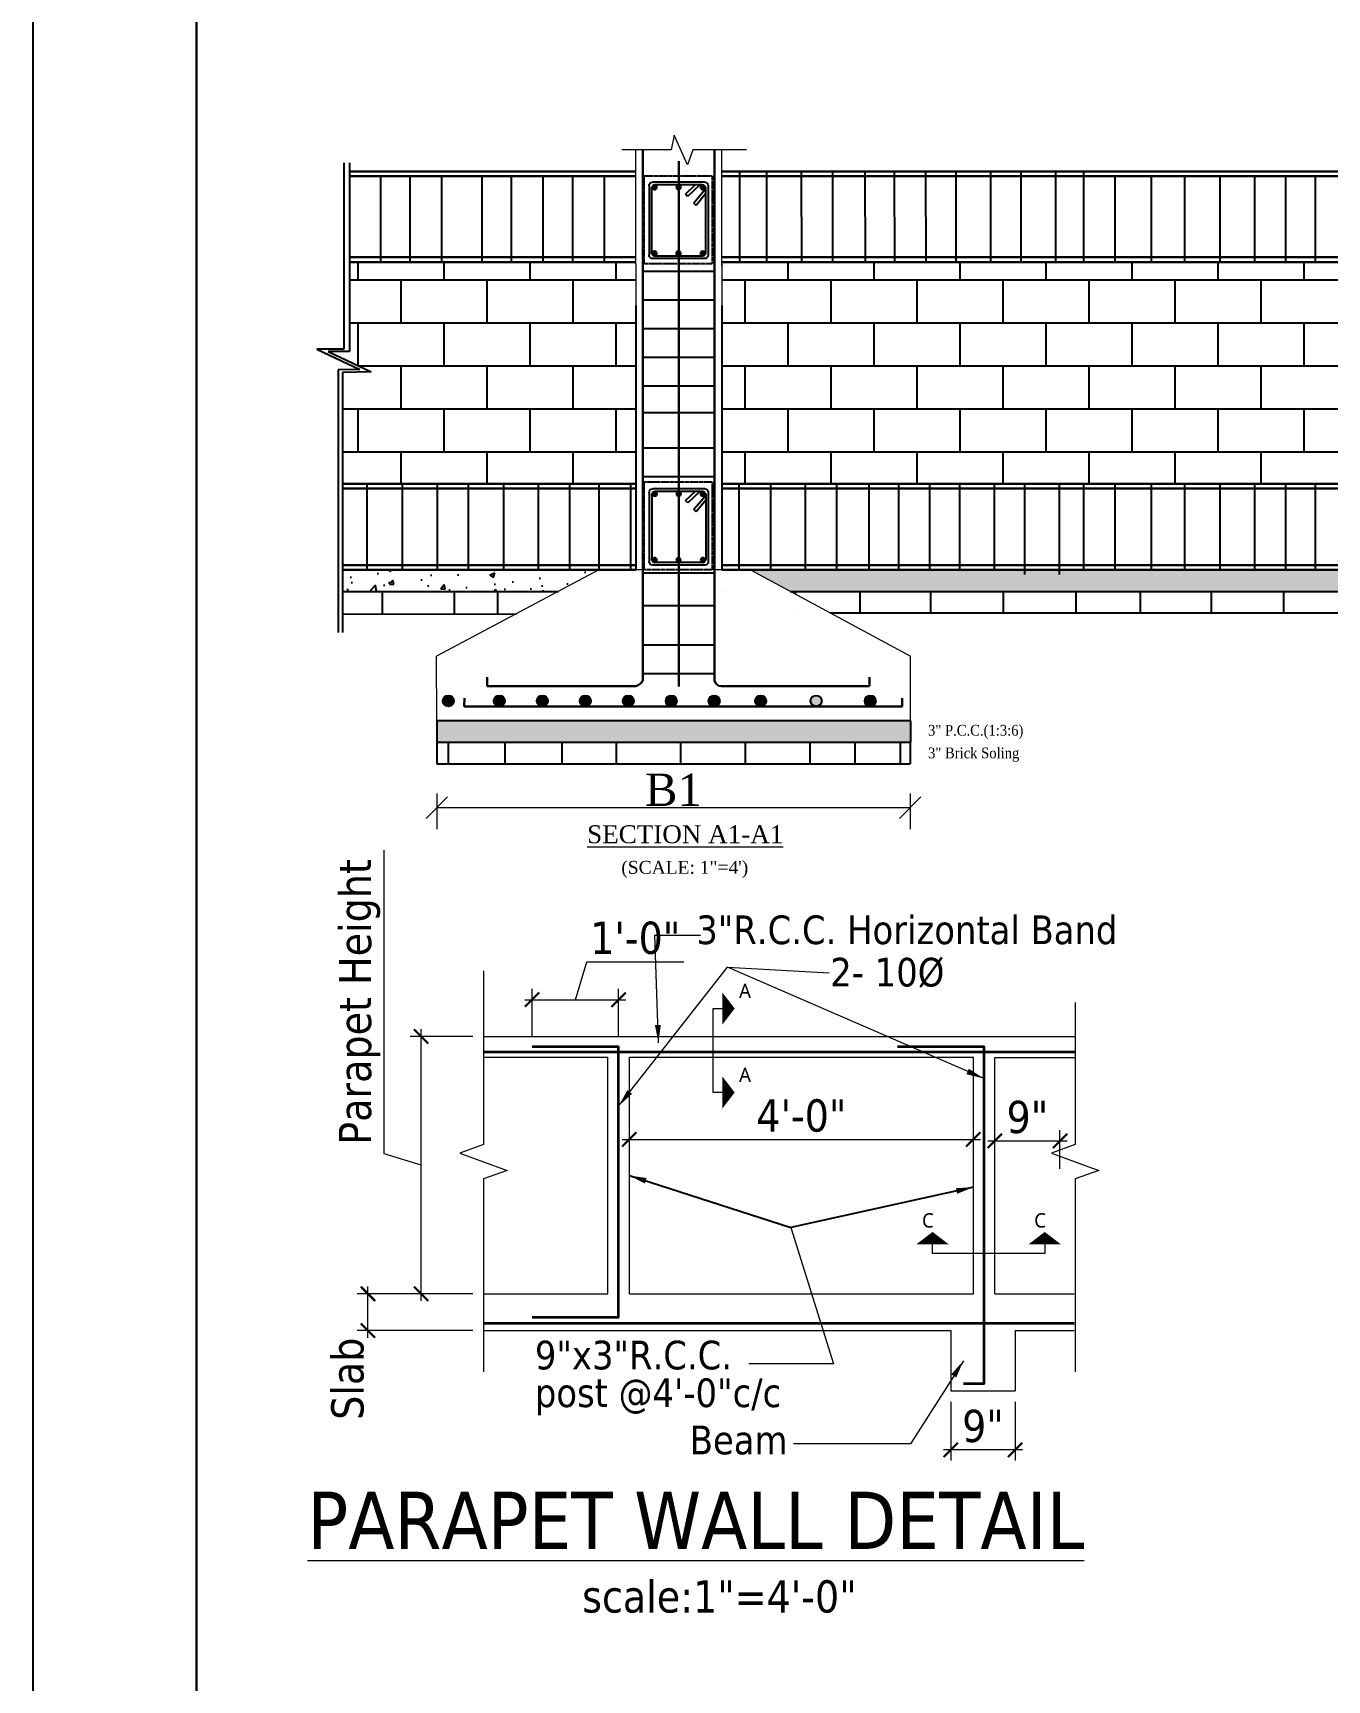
# Model space of a CAD drawing. Header units: inches. Extents: x 130993 to 274375, y -5108 to 103559.
# Drawn here: x 150937.2 to 151298.3, y 50234.5 to 50694.1 of the extents above; entities that cross this region are included whole.
import ezdxf

# ---------------------------------------------------------------- set-up
doc = ezdxf.new("R2010")
doc.units = ezdxf.units.IN
doc.header["$MEASUREMENT"] = 0
doc.header["$PDMODE"] = 2
doc.header["$PDSIZE"] = -3
doc.linetypes.add('DASHED', pattern=[0.75, 0.5, -0.25])
for name, color, linetype in [('0.25', 203, 'Continuous'), ('ELEVATION', 7, 'Continuous'), ('STIRRUPS', 7, 'Continuous')]:
    doc.layers.add(name, color=color, linetype=linetype)
for name, color, linetype, lineweight in [('1', 7, 'Continuous', 25), ('beam', 152, 'DASHED', 20), ('COLFILL', 130, 'Continuous', 0), ('Column', 14, 'Continuous', 30), ('Construction Lines', 241, 'Continuous', 9), ('DIM', 5, 'Continuous', 9), ('dimen', 72, 'Continuous', 9), ('DIMENSION', 142, 'Continuous', 20), ('FOOTING', 12, 'Continuous', 30), ('HATCH', 9, 'Continuous', 9), ('outer line', 134, 'Continuous', 13), ('rein', 200, 'Continuous', 30), ('rein.', 240, 'Continuous', 30), ('REN', 7, 'Continuous', 35), ('TEXT', 181, 'Continuous', 13), ('TEXTT', 7, 'Continuous', 13)]:
    doc.layers.add(name, color=color, linetype=linetype, lineweight=lineweight)
doc.styles.add('Arial', font='arial.ttf', dxfattribs={"width": 0.8, "height": 200})
doc.styles.add('S1', font='trebuc.ttf', dxfattribs={"height": 6})
doc.styles.add('samar', font='times.ttf')
doc.styles.add('TAHOMA', font='tahoma.ttf', dxfattribs={"height": 9})
doc.dimstyles.new('1-4', dxfattribs={"dimscale": 0, "dimtxt": 8, "dimasz": 4, "dimexe": 3, "dimexo": 3, "dimgap": 2, "dimtad": 1, "dimdec": 0, "dimlfac": 0.5, "dimzin": 3, "dimdsep": 46, "dimlunit": 4, "dimtxsty": 'TAHOMA', "dimblk1": 'ARCHTICK', "dimblk2": 'ARCHTICK', "dimsah": 1, "dimcen": 0, "dimdle": 2, "dimclrd": 6, "dimclre": 6, "dimclrt": 7, "dimadec": 0, "dimazin": 0, "dimtfac": 0.333333, "dimtdec": 0, "dimtmove": 1, "dimatfit": 2, "dimfxl": 1, "dimtolj": 1, "dimtzin": 0, "dimlwd": -1, "dimlwe": -1, "dimarcsym": 0})
doc.dimstyles.new('1-8', dxfattribs={"dimscale": 0, "dimtxt": 7, "dimasz": 5, "dimexe": 10, "dimexo": 0, "dimgap": 2, "dimtad": 1, "dimdec": 0, "dimzin": 3, "dimdsep": 46, "dimlunit": 4, "dimtxsty": 'Arial', "dimblk": 'ARCHTICK', "dimcen": 0, "dimdle": 8, "dimclrd": 5, "dimclre": 6, "dimclrt": 7, "dimadec": 0, "dimazin": 0, "dimtfac": 0.5, "dimtdec": 0, "dimtix": 1, "dimtofl": 0, "dimtmove": 0, "dimatfit": 2, "dimfxl": 15, "dimfxlon": 1, "dimtolj": 1, "dimtzin": 0, "dimlwd": -1, "dimlwe": -1, "dimarcsym": 0})
doc.dimstyles.new('ARROW1', dxfattribs={"dimscale": 96, "dimtxt": 15, "dimasz": 0.05, "dimexe": 0.078125, "dimexo": 0.09375, "dimgap": 0.03125, "dimtad": 1, "dimdec": 0, "dimzin": 3, "dimdsep": 46, "dimlunit": 4, "dimtxsty": 'TAHOMA', "dimcen": 0.09375, "dimclrt": 7, "dimadec": 0, "dimazin": 0, "dimtfac": 1, "dimtdec": 0, "dimtmove": 0, "dimatfit": 3, "dimfxl": 1, "dimfrac": 2, "dimtolj": 1, "dimtzin": 0, "dimarcsym": 0})
doc.dimstyles.new('samar 1-48 (small)', dxfattribs={"dimtxt": 9, "dimasz": 6, "dimexe": 6, "dimexo": 1, "dimgap": 0.5, "dimtad": 1, "dimdec": 0, "dimlfac": 0.5, "dimzin": 3, "dimdsep": 46, "dimlunit": 4, "dimtxsty": 'samar', "dimblk": 'OBLIQUE', "dimcen": 0.09, "dimclrd": 256, "dimclre": 256, "dimadec": 0, "dimazin": 0, "dimtfac": 1, "dimtdec": 0, "dimtix": 1, "dimtmove": 1, "dimatfit": 2, "dimldrblk": 'Arrow 1', "dimfxl": 4, "dimfxlon": 1, "dimtolj": 1, "dimtzin": 0, "dimlwd": -1, "dimlwe": -1, "dimarcsym": 0})
pattern_1 = [(0, (-177196.107, 21873.183), (0, 12), []), (90, (-177196.107, 21873.183), (-12, 12), [12, -12])]

# ---------------------------------------------------------------- blocks, each defined once
blk = doc.blocks.new('stirrups')
at = {"layer": 'HATCH'}
h = blk.add_hatch(color=256, dxfattribs=at)
h.dxf.hatch_style = 1
h.paths.add_polyline_path([(-14.69, 47.96, 0.184025), (-14.36, 47.1, 0.072502), (-13.89, 46.76, 0.534581), (-12.1, 47.96, 1)])
h = blk.add_hatch(color=256, dxfattribs=at)
h.dxf.hatch_style = 1
h.paths.add_polyline_path([(-1.28, 47.99, 0.184025), (-0.95, 47.13, 0.072502), (-0.48, 46.8, 0.534581), (1.31, 47.99, 1)])
h = blk.add_hatch(color=256, dxfattribs=at)
h.dxf.hatch_style = 1
h.paths.add_polyline_path([(12.08, 47.99, 0.184025), (12.41, 47.13, 0.072502), (12.88, 46.8, 0.534581), (14.67, 47.99, 1)])
h = blk.add_hatch(color=256, dxfattribs=at)
h.dxf.hatch_style = 1
h.paths.add_polyline_path([(-14.77, 11.03, 0.184025), (-14.44, 10.17, 0.072502), (-13.97, 9.84, 0.534581), (-12.18, 11.03, 1)])
h = blk.add_hatch(color=256, dxfattribs=at)
h.dxf.hatch_style = 1
h.paths.add_polyline_path([(-1.2, 11.03, 0.184025), (-0.87, 10.17, 0.072502), (-0.4, 9.83, 0.534581), (1.39, 11.03, 1)])
h = blk.add_hatch(color=256, dxfattribs=at)
h.dxf.hatch_style = 1
h.paths.add_polyline_path([(12.17, 11.03, 0.184025), (12.5, 10.17, 0.072502), (12.97, 9.83, 0.534581), (14.75, 11.03, 1)])
at = {"layer": 'STIRRUPS', "ltscale": 0.1}
for p, q in [((-16.53, 48.78), (-16.53, 10.15)), ((-15.06, 47.32), (-15.06, 11.62)), ((-14.53, 50.78), (14.53, 50.78)), ((-13.06, 49.32), (13.06, 49.32)), ((-9.2, 49.32), (9.2, 49.32)), ((15.06, 47.32), (15.06, 11.62)), ((16.53, 48.78), (16.53, 10.15)), ((-15.06, 43.45), (-15.06, 11.62)), ((15.06, 43.45), (15.06, 15.48)), ((-13.06, 9.62), (13.06, 9.62)), ((-9.2, 9.62), (9.2, 9.62)), ((-14.53, 8.15), (14.53, 8.15))]:
    blk.add_line(p, q, dxfattribs=at)
at = {"layer": 'STIRRUPS'}
for p, q in [((-15.06, 46.9), (-8.51, 39.2)), ((-11.8, 49.32), (-5, 42.92)), ((-9.18, 49.32), (-3.78, 44.22)), ((-15.06, 44.41), (-9.75, 37.89)), ((-9.75, 37.89), (-8.51, 39.2)), ((-5, 42.92), (-3.78, 44.22))]:
    blk.add_line(p, q, dxfattribs=at)
at = {"layer": 'STIRRUPS', "ltscale": 0.1}
for centre in [(-13.4, 47.96), (0.01, 47.99), (13.38, 47.99), (-13.48, 11.03), (0.1, 11.03), (13.46, 11.03)]:
    blk.add_circle(centre, 1.29, dxfattribs=at)
for centre, start, end in [((-14.53, 48.78), 90, 180), ((-13.06, 47.32), 90, 180), ((13.06, 47.32), 0, 90), ((14.53, 48.78), 0, 90), ((-14.53, 10.15), 180, 270), ((-13.06, 11.62), 180, 270), ((13.06, 11.62), 270, 0), ((14.53, 10.15), 270, 0)]:
    blk.add_arc(centre, 2, start, end, dxfattribs=at)
blk = doc.blocks.new('_Oblique')
at = {"color": 0, "linetype": 'ByBlock', "lineweight": -2}
blk.add_line((-0.5, -0.5), (0.5, 0.5), dxfattribs=at)
blk = doc.blocks.new('*D26')
at = {"layer": 'Defpoints', "color": 0, "transparency": 16777216}
for p in [(-899.49, 221.59), (-767.43, 221.59), (-899.49, 209.32)]:
    blk.add_point(p, dxfattribs=at)
at = {"layer": 'dimen', "transparency": 16777216}
for p, q in [((-899.49, 213.32), (-899.49, 203.32)), ((-767.43, 213.32), (-767.43, 203.32)), ((-767.43, 209.32), (-899.49, 209.32))]:
    blk.add_line(p, q, dxfattribs=at)
at = {"layer": 'dimen', "transparency": 16777216, "xscale": 6, "yscale": 6, "zscale": 6, "rotation": 180}
blk.add_blockref('_Oblique', (-899.49, 209.32), dxfattribs=at)
at = {"layer": 'dimen', "transparency": 16777216, "xscale": 6, "yscale": 6, "zscale": 6}
blk.add_blockref('_Oblique', (-767.43, 209.32), dxfattribs=at)
at = {"layer": 'dimen', "color": 0, "transparency": 16777216, "insert": (-833.46, 214.32), "char_height": 9, "attachment_point": 5, "style": 'samar'}
blk.add_mtext('\\A1;B1', dxfattribs=at)
blk = doc.blocks.new('Arrow 1')
at = {"layer": '1'}
blk.add_hatch(color=256, dxfattribs=at).paths.add_polyline_path([(-1.008, 0.424), (-1.008, -0.424), (-0.008, 0)])
blk = doc.blocks.new('_ArchTick')
at = {"color": 0, "linetype": 'ByBlock', "const_width": 0.15}
blk.add_lwpolyline([(-0.5, -0.5), (0.5, 0.5)], dxfattribs=at)
blk = doc.blocks.new('*D146')
at = {"layer": 'Defpoints', "color": 0, "ltscale": 0.5}
for p in [(55795.76, 12923.98), (55813.76, 12923.98), (55795.76, 12907.54)]:
    blk.add_point(p, dxfattribs=at)
at = {"layer": 'DIMENSION', "color": 6, "ltscale": 0.5}
for p, q in [((55795.76, 12920.98), (55795.76, 12904.54)), ((55813.76, 12920.98), (55813.76, 12904.54)), ((55815.76, 12907.54), (55793.76, 12907.54))]:
    blk.add_line(p, q, dxfattribs=at)
at = {"layer": 'DIMENSION', "color": 6, "ltscale": 0.5, "xscale": 4, "yscale": 4, "zscale": 4, "rotation": 180}
blk.add_blockref('_ArchTick', (55795.76, 12907.54), dxfattribs=at)
at = {"layer": 'DIMENSION', "color": 6, "ltscale": 0.5, "xscale": 4, "yscale": 4, "zscale": 4}
blk.add_blockref('_ArchTick', (55813.76, 12907.54), dxfattribs=at)
at = {"layer": 'DIMENSION', "color": 7, "ltscale": 0.5, "insert": (55804.76, 12914.14), "char_height": 9, "attachment_point": 5, "style": 'TAHOMA'}
blk.add_mtext('\\A1;9"', dxfattribs=at)
blk = doc.blocks.new('*D147')
at = {"layer": 'Defpoints', "color": 0, "ltscale": 0.5}
for p in [(55826.25, 12993.75), (55808.08, 12982.98), (55826.25, 12982.98)]:
    blk.add_point(p, dxfattribs=at)
at = {"layer": 'DIMENSION', "color": 6, "ltscale": 0.5}
for p, q in [((55808.08, 12985.98), (55808.08, 12996.75)), ((55826.25, 12985.98), (55826.25, 12996.75)), ((55806.08, 12993.75), (55828.25, 12993.75))]:
    blk.add_line(p, q, dxfattribs=at)
at = {"layer": 'DIMENSION', "color": 6, "ltscale": 0.5, "xscale": 4, "yscale": 4, "zscale": 4, "rotation": 180}
blk.add_blockref('_ArchTick', (55808.08, 12993.75), dxfattribs=at)
at = {"layer": 'DIMENSION', "color": 6, "ltscale": 0.5, "xscale": 4, "yscale": 4, "zscale": 4}
blk.add_blockref('_ArchTick', (55826.25, 12993.75), dxfattribs=at)
at = {"layer": 'DIMENSION', "color": 7, "ltscale": 0.5, "insert": (55817.16, 13000.35), "char_height": 9, "attachment_point": 5, "style": 'TAHOMA'}
blk.add_mtext('\\A1;9"', dxfattribs=at)
blk = doc.blocks.new('*D148')
at = {"layer": 'Defpoints', "color": 0, "ltscale": 0.5}
for p in [(55703.1, 13033.16), (55678.97, 13020.03), (55703.1, 13020.03)]:
    blk.add_point(p, dxfattribs=at)
at = {"layer": 'DIMENSION', "color": 6, "ltscale": 0.5}
for p, q in [((55691.04, 13033.16), (55694.22, 13043.76)), ((55694.22, 13043.76), (55721.29, 13043.76)), ((55678.97, 13023.03), (55678.97, 13036.16)), ((55703.1, 13023.03), (55703.1, 13036.16)), ((55676.97, 13033.16), (55705.1, 13033.16))]:
    blk.add_line(p, q, dxfattribs=at)
at = {"layer": 'DIMENSION', "color": 6, "ltscale": 0.5, "xscale": 4, "yscale": 4, "zscale": 4, "rotation": 180}
blk.add_blockref('_ArchTick', (55678.97, 13033.16), dxfattribs=at)
at = {"layer": 'DIMENSION', "color": 6, "ltscale": 0.5, "xscale": 4, "yscale": 4, "zscale": 4}
blk.add_blockref('_ArchTick', (55703.1, 13033.16), dxfattribs=at)
at = {"layer": 'DIMENSION', "color": 7, "ltscale": 0.5, "insert": (55707.75, 13050.35), "char_height": 9, "attachment_point": 5, "style": 'TAHOMA'}
blk.add_mtext('\\A1;1\'-0"', dxfattribs=at)
blk = doc.blocks.new('*D149')
at = {"layer": 'Defpoints', "color": 0, "ltscale": 0.5}
for p in [(55802.08, 12994.17), (55706.1, 12984.1), (55802.08, 12982.98)]:
    blk.add_point(p, dxfattribs=at)
at = {"layer": 'DIMENSION', "color": 6, "ltscale": 0.5}
for p, q in [((55706.1, 12987.1), (55706.1, 12997.17)), ((55802.08, 12985.98), (55802.08, 12997.17)), ((55704.1, 12994.17), (55804.08, 12994.17))]:
    blk.add_line(p, q, dxfattribs=at)
at = {"layer": 'DIMENSION', "color": 6, "ltscale": 0.5, "xscale": 4, "yscale": 4, "zscale": 4, "rotation": 180}
blk.add_blockref('_ArchTick', (55706.1, 12994.17), dxfattribs=at)
at = {"layer": 'DIMENSION', "color": 6, "ltscale": 0.5, "xscale": 4, "yscale": 4, "zscale": 4}
blk.add_blockref('_ArchTick', (55802.08, 12994.17), dxfattribs=at)
at = {"layer": 'DIMENSION', "color": 7, "ltscale": 0.5, "insert": (55754.09, 13000.77), "char_height": 9, "attachment_point": 5, "style": 'TAHOMA'}
blk.add_mtext('\\A1;4\'-0"', dxfattribs=at)
blk = doc.blocks.new('*D150')
at = {"layer": 'Defpoints', "color": 0}
for p in [(55647.98, 13022.93), (55665.39, 13022.93), (55665.39, 12951.1)]:
    blk.add_point(p, dxfattribs=at)
at = {"layer": 'DIM', "color": 6}
for p, q in [((55637.65, 12990.11), (55637.65, 13074.92)), ((55647.98, 12949.1), (55647.98, 13024.93)), ((55662.39, 13022.93), (55644.98, 13022.93)), ((55647.98, 12987.02), (55637.65, 12990.11)), ((55662.39, 12951.1), (55644.98, 12951.1))]:
    blk.add_line(p, q, dxfattribs=at)
at = {"layer": 'DIM', "color": 6, "xscale": 4, "yscale": 4, "zscale": 4}
for p, rotation in [((55647.98, 13022.93), 90), ((55647.98, 12951.1), 270)]:
    blk.add_blockref('_ArchTick', p, dxfattribs=dict(at, rotation=rotation))
at = {"layer": 'DIM', "color": 7, "insert": (55630.83, 13032.52), "char_height": 9, "attachment_point": 5, "rotation": 90, "style": 'TAHOMA'}
blk.add_mtext('\\A1;Parapet Height', dxfattribs=at)
blk = doc.blocks.new('*D151')
at = {"layer": 'Defpoints', "color": 0}
for p in [(55633.16, 12951.1), (55665.39, 12951.1), (55665.39, 12940.83)]:
    blk.add_point(p, dxfattribs=at)
at = {"layer": 'DIM', "color": 6}
for p, q in [((55662.39, 12951.1), (55630.16, 12951.1)), ((55633.16, 12938.83), (55633.16, 12953.1)), ((55662.39, 12940.83), (55630.16, 12940.83))]:
    blk.add_line(p, q, dxfattribs=at)
at = {"layer": 'DIM', "color": 6, "xscale": 4, "yscale": 4, "zscale": 4}
for p, rotation in [((55633.16, 12951.1), 90), ((55633.16, 12940.83), 270)]:
    blk.add_blockref('_ArchTick', p, dxfattribs=dict(at, rotation=rotation))
at = {"layer": 'DIM', "color": 7, "insert": (55627.51, 12927.41), "char_height": 9, "attachment_point": 5, "rotation": 90, "style": 'TAHOMA'}
blk.add_mtext('\\A1;Slab', dxfattribs=at)
blk = doc.blocks.new('DFGGGH')
at = {"ltscale": 0.1}
h = blk.add_hatch(dxfattribs=at)
h.set_pattern_fill('AR-B816', color=256, scale=1.5, style=0)
h.set_pattern_definition(pattern_1)
h.paths.add_polyline_path([(-925.81, 299.67), (-925.81, 330.79), (-917.84, 330.9), (-929.78, 336.63), (-923.82, 336.63), (-923.82, 361.51), (-843.99, 361.51), (-843.99, 360.99), (-843.99, 299.67)])
h = blk.add_hatch(dxfattribs=at)
h.set_pattern_fill('AR-B816', color=256, scale=1.5, style=0)
h.set_pattern_definition(pattern_1)
h.paths.add_polyline_path([(-258.83, 299.67), (-258.83, 361.51), (-819.99, 361.51), (-819.99, 299.67)])
for points in [[(-897.81, 239.13, 0.359505), (-896.57, 237.62), (-895.98, 237.62, 0.359505), (-894.73, 239.13, 1)], [(-883.57, 239.13, 0.359505), (-882.32, 237.62), (-881.74, 237.62, 0.359505), (-880.49, 239.13, 1)], [(-868.5, 239.13, 1), (-871.58, 239.13, 0.359446), (-870.33, 237.62), (-869.75, 237.62, 0.359446)], [(-859.6, 239.13, 0.359387), (-858.35, 237.62), (-857.76, 237.62, 0.359387), (-856.52, 239.13, 1)], [(-847.61, 239.13, 0.359329), (-846.36, 237.62), (-845.78, 237.62, 0.359329), (-844.53, 239.13, 1)], [(-835.62, 239.13, 0.35927), (-834.38, 237.62), (-833.79, 237.62, 0.35927), (-832.54, 239.13, 1)], [(-823.64, 239.13, 0.359212), (-822.39, 237.62), (-821.81, 237.62, 0.359212), (-820.56, 239.13, 1)], [(-809.4, 237.62), (-808.82, 237.62, 0.359153), (-807.57, 239.13, 1), (-810.65, 239.13, 0.359153)], [(-778.85, 237.62), (-778.27, 237.62, 0.359623), (-777.02, 239.13, 1), (-780.1, 239.13, 0.359623)]]:
    blk.add_hatch(color=256).paths.add_polyline_path(points)
h = blk.add_hatch(color=256)
h.paths.add_polyline_path([(-793.94, 237.62), (-793.35, 237.62, 0.359153), (-792.1, 239.13, 1), (-795.18, 239.13, 0.359153)])
edge = h.paths.add_edge_path()
edge.add_arc((-809.11, 239.13), 1.54, 323.7292, 396.2736)
edge.add_arc((-806.63, 239.13), 1.54, 143.7292, 216.2736)
at = {"layer": 'HATCH', "lineweight": 25, "ltscale": 0.1}
h = blk.add_hatch(dxfattribs=at)
h.set_pattern_fill('AR-CONC', color=256, scale=2)
h.set_pattern_definition([(50, (-177196.107, 21873.183), (14.34520365, -1.2550427), [1.5, -16.5]), (355, (-177196.107, 21873.183), (-2.7750267, 15.0438427), [1.2, -13.2]), (100.4514445, (-177194.911, 21873.078), (11.5701769, 13.7887998), [1.2748038, -14.0228422]), (46.1842, (-177196.107, 21877.183), (21.3448266, -3.3103856), [2.25, -24.75]), (96.635635, (-177194.328, 21876.907), (18.693239, 19.482372), [1.9122068, -21.0342752]), (351.184164, (-177196.107, 21877.183), (18.693239, 19.482372), [1.8, -19.8]), (21, (-177194.107, 21876.183), (11.93814104, -8.0523778), [1.5, -16.5]), (326, (-177194.107, 21876.183), (4.8663066, 14.5030009), [1.2, -13.2]), (71.451445, (-177193.112, 21875.512), (16.8044475, 6.4506231), [1.2748038, -14.0228422]), (37.5, (-177196.107, 21873.183), (0.2431971, 6.65787708), [0, -13.04, 0, -13.4, 0, -13.25]), (7.5, (-177196.107, 21873.183), (5.26139075, 7.88823424), [0, -7.64, 0, -12.74, 0, -5.05]), (327.5, (-177200.567, 21873.183), (10.67644872, -0.45109743), [0, -5, 0, -15.6, 0, -20.7]), (317.5, (-177202.567, 21873.183), (11.6637234, 2.00209965), [0, -6.5, 0, -10.36, 0, -14.7])])
h.paths.add_polyline_path([(-854.3, 275.67), (-925.81, 275.67), (-925.81, 269.67), (-865.57, 269.67)])
h = blk.add_hatch(dxfattribs=at)
h.set_pattern_fill('AR-CONC', color=256, scale=2)
h.set_pattern_definition([(50, (-1076903.907, 411230.179), (14.34520365, -1.2550427), [1.5, -16.5]), (355, (-1076903.907, 411230.179), (-2.77502667, 15.04384267), [1.2, -13.2]), (100.4514445, (-1076902.712, 411230.075), (11.57017693, 13.78879982), [1.27480384, -14.02284224]), (46.1842, (-1076903.907, 411234.179), (21.3448266, -3.31038562), [2.25, -24.75]), (96.6356355, (-1076902.128, 411233.903), (18.6932389, 19.482372), [1.91220684, -21.0342752]), (351.184164, (-1076903.907, 411234.18), (18.6932389, 19.482372), [1.8, -19.8]), (21, (-1076901.907, 411233.179), (11.93814104, -8.05237781), [1.5, -16.5]), (326, (-1076901.907, 411233.179), (4.86630664, 14.5030009), [1.2, -13.2]), (71.4514447, (-1076900.912, 411232.508), (16.80444753, 6.45062306), [1.2748038, -14.02284224]), (37.5, (-1076903.907, 411230.179), (0.243197106, 6.657877077), [0, -13.04, 0, -13.4, 0, -13.25]), (7.5, (-1076903.907, 411230.179), (5.26139075, 7.888234238), [0, -7.64, 0, -12.74, 0, -5.05]), (327.5, (-1076908.367, 411230.179), (10.676448723, -0.451097435), [0, -5, 0, -15.6, 0, -20.7]), (317.5, (-1076910.367, 411230.179), (11.66372339, 2.00209965), [0, -6.5, 0, -10.36, 0, -14.7])])
h.paths.add_polyline_path([(-811.97, 275.66), (-806.49, 275.65), (-806.48, 272.81), (-800.84, 269.65), (-800.85, 269.66)], flags=17)
h.paths.add_polyline_path([(-269.14, 275.64), (-811.99, 275.67), (-800.84, 269.67), (-278.34, 269.64)])
h = blk.add_hatch(dxfattribs=at)
h.set_pattern_fill('AR-CONC', color=256, scale=2)
h.set_pattern_definition([(50, (-1076572.819, 411229.892), (14.34520365, -1.2550427), [1.5, -16.5]), (355, (-1076572.819, 411229.892), (-2.77502667, 15.04384267), [1.2, -13.2]), (100.4514445, (-1076571.623, 411229.787), (11.57017693, 13.78879982), [1.27480384, -14.02284224]), (46.1842, (-1076572.819, 411233.892), (21.3448266, -3.31038562), [2.25, -24.75]), (96.6356355, (-1076571.04, 411233.616), (18.6932389, 19.482372), [1.91220684, -21.0342752]), (351.184164, (-1076572.819, 411233.892), (18.6932389, 19.482372), [1.8, -19.8]), (21, (-1076570.819, 411232.892), (11.93814104, -8.05237781), [1.5, -16.5]), (326, (-1076570.819, 411232.892), (4.86630664, 14.5030009), [1.2, -13.2]), (71.4514447, (-1076569.824, 411232.221), (16.80444753, 6.45062306), [1.2748038, -14.02284224]), (37.5, (-1076572.8185, 411229.892), (0.243197106, 6.657877077), [0, -13.04, 0, -13.4, 0, -13.25]), (7.5, (-1076572.8185, 411229.892), (5.26139075, 7.888234238), [0, -7.64, 0, -12.74, 0, -5.05]), (327.5, (-1076577.2785, 411229.892), (10.676448723, -0.451097435), [0, -5, 0, -15.6, 0, -20.7]), (317.5, (-1076579.2785, 411229.892), (11.66372339, 2.00209965), [0, -6.5, 0, -10.36, 0, -14.7])])
h.paths.add_polyline_path([(-670.73, 275.38), (-811.99, 275.67), (-806.32, 272.61), (-800.88, 269.67), (-670.73, 269.38)])
h.paths.add_polyline_path([(-186.18, 275.36), (-229.84, 275.38), (-220.69, 269.4), (-186.18, 269.36)])
h = blk.add_hatch(dxfattribs=at)
h.set_pattern_fill('AR-CONC', color=256, scale=2)
h.set_pattern_definition([(50, (-1076643.499, 411188.106), (14.34520365, -1.2550427), [1.5, -16.5]), (355, (-1076643.499, 411188.106), (-2.77502667, 15.04384267), [1.2, -13.2]), (100.4514445, (-1076642.304, 411188.001), (11.57017693, 13.78879982), [1.27480384, -14.02284224]), (46.1842, (-1076643.5, 411192.106), (21.3448266, -3.31038562), [2.25, -24.75]), (96.6356355, (-1076641.72, 411191.83), (18.6932389, 19.482372), [1.91220684, -21.0342752]), (351.184164, (-1076643.5, 411192.106), (18.6932389, 19.482372), [1.8, -19.8]), (21, (-1076641.499, 411191.106), (11.93814104, -8.05237781), [1.5, -16.5]), (326, (-1076641.499, 411191.106), (4.86630664, 14.5030009), [1.2, -13.2]), (71.4514447, (-1076640.504, 411190.435), (16.80444753, 6.45062306), [1.2748038, -14.02284224]), (37.5, (-1076643.499, 411188.106), (0.243197106, 6.657877077), [0, -13.04, 0, -13.4, 0, -13.25]), (7.5, (-1076643.499, 411188.106), (5.26139075, 7.888234238), [0, -7.64, 0, -12.74, 0, -5.05]), (327.5, (-1076647.959, 411188.106), (10.676448723, -0.451097435), [0, -5, 0, -15.6, 0, -20.7]), (317.5, (-1076649.959, 411188.106), (11.66372339, 2.00209965), [0, -6.5, 0, -10.36, 0, -14.7])])
h.paths.add_polyline_path([(-767.37, 233.76), (-899.52, 233.59), (-899.52, 230.75), (-899.52, 227.59), (-767.37, 227.76)])
h.paths.add_polyline_path([(-188.25, 233.58), (-308.09, 233.59), (-308.09, 227.59), (-188.25, 227.58)])
at = {"ltscale": 0.1}
for p, q in [((-925.42, 389.24), (-925.42, 337.28)), ((-923.82, 389.24), (-923.82, 336.63)), ((-925.42, 337.28), (-932.94, 337.28)), ((-932.94, 337.28), (-921, 331.55)), ((-923.82, 336.63), (-929.78, 336.63)), ((-929.78, 336.63), (-917.84, 330.9)), ((-921, 331.55), (-927.05, 331.46)), ((-927.05, 331.46), (-927.05, 262.19)), ((-917.84, 330.9), (-925.81, 330.79)), ((-925.81, 330.79), (-925.81, 262.19)), ((-927.05, 281.48), (-927.05, 258.23)), ((-925.81, 282.04), (-925.81, 258.23))]:
    blk.add_line(p, q, dxfattribs=at)
at = {"layer": '0.25', "ltscale": 0.1}
for p, q in [((-914.77, 269.64), (-914.77, 263.64)), ((-894.6, 269.64), (-894.6, 263.64)), ((-882.55, 269.64), (-882.55, 263.64)), ((-819.73, 269.69), (-819.73, 269.67)), ((-799.48, 269.67), (-799.48, 268.92)), ((-781.48, 269.62), (-781.48, 263.62)), ((-761.71, 269.62), (-761.71, 263.62)), ((-741.47, 269.61), (-741.47, 263.61)), ((-721.22, 269.6), (-721.22, 263.6)), ((-703.22, 269.67), (-703.22, 263.67)), ((-683.45, 269.67), (-683.45, 263.67)), ((-663.22, 269.67), (-663.22, 263.67)), ((-799.48, 263.68), (-799.48, 263.67)), ((-896.34, 227.59), (-896.34, 221.59)), ((-880.49, 227.59), (-880.49, 221.59)), ((-864.64, 227.59), (-864.64, 221.59)), ((-849.45, 227.59), (-849.45, 221.59)), ((-831.45, 227.59), (-831.45, 221.59)), ((-813.45, 227.59), (-813.45, 221.59)), ((-795.45, 227.59), (-795.45, 221.59)), ((-782.82, 227.59), (-782.82, 221.59)), ((-770.18, 227.59), (-770.18, 221.59))]:
    blk.add_line(p, q, dxfattribs=at)
for centre in [(-896.27, 239.13), (-882.03, 239.13), (-870.04, 239.13), (-858.06, 239.13), (-846.07, 239.13), (-834.08, 239.13), (-822.1, 239.13), (-809.11, 239.13), (-793.64, 239.13), (-778.56, 239.13)]:
    blk.add_circle(centre, 1.54, dxfattribs=at)
at = {"layer": 'beam', "lineweight": -3, "ltscale": 0.1}
for points in [[(-841.67, 385.67), (-822.67, 385.67), (-822.67, 361.09), (-841.67, 361.09)], [(-841.62, 300.24), (-822.63, 300.24), (-822.63, 275.67), (-841.62, 275.67)]]:
    blk.add_lwpolyline(points, close=True, dxfattribs=at)
at = {"layer": 'Column', "lineweight": 20, "ltscale": 0.1}
for p, q in [((-843.99, 360.99), (-843.99, 276.1)), ((-819.99, 360.99), (-819.99, 276.1)), ((-819.99, 360.56), (-819.99, 275.67))]:
    blk.add_line(p, q, dxfattribs=at)
at = {"layer": 'Construction Lines', "linetype": 'Continuous', "ltscale": 8}
for p, q in [((-854.3, 275.67), (-899.53, 251.59)), ((-841.99, 275.67), (-854.3, 275.67)), ((-812.41, 275.67), (-821.99, 275.67)), ((-811.99, 275.67), (-767.36, 251.59)), ((-899.52, 233.59), (-899.53, 251.59)), ((-767.35, 233.59), (-767.36, 251.59))]:
    blk.add_line(p, q, dxfattribs=at)
at = {"layer": 'Defpoints', "ltscale": 0.1}
blk.add_line((-925.81, 275.67), (-925.81, 263.28), dxfattribs=at)
at = {"layer": 'dimen'}
for p, q in [((-843.99, 360.99), (-843.99, 392.84)), ((-819.99, 360.99), (-819.99, 392.84)), ((-819.99, 360.56), (-819.99, 392.41))]:
    blk.add_line(p, q, dxfattribs=at)
at = {"layer": 'FOOTING', "lineweight": 25, "ltscale": 0.1}
for p, q in [((-843.99, 349.44), (-843.99, 275.67)), ((-819.99, 349.44), (-819.99, 275.67)), ((-843.99, 275.67), (-925.81, 275.67)), ((-771.81, 275.67), (-819.99, 275.67)), ((-925.81, 269.67), (-865.57, 269.67)), ((-800.88, 269.67), (-278.3, 269.64)), ((-925.81, 263.28), (-877.29, 263.43)), ((-789.76, 263.68), (-287.47, 263.61)), ((-767.35, 233.59), (-899.52, 233.59)), ((-899.52, 233.59), (-899.52, 221.59)), ((-767.35, 233.59), (-767.43, 221.59)), ((-899.52, 227.59), (-767.39, 227.59)), ((-899.52, 221.59), (-767.43, 221.59))]:
    blk.add_line(p, q, dxfattribs=at)
at = {"layer": 'FOOTING', "lineweight": 20}
blk.add_line((-811.99, 275.67), (-819.99, 275.67), dxfattribs=at)
at = {"layer": 'outer line', "linetype": 'Continuous', "ltscale": 1.15}
blk.add_lwpolyline([(-813.05, 392.84), (-828.05, 392.84), (-829.55, 388.72), (-833.24, 396.97), (-834.05, 392.84), (-847.82, 392.84)], dxfattribs=at)
at = {"layer": 'rein', "ltscale": 0.1}
for p, q in [((-841.99, 360.99), (-841.99, 392.84)), ((-821.99, 360.99), (-821.99, 392.84)), ((-831.99, 389.72), (-831.99, 243.15)), ((-841.99, 360.99), (-841.99, 244.91)), ((-821.99, 360.99), (-821.99, 244.79)), ((-841.99, 349.44), (-841.99, 275.67)), ((-821.99, 349.44), (-821.99, 275.67)), ((-885.43, 243.25), (-885.43, 245.74)), ((-778.8, 243.29), (-778.8, 245.77)), ((-891.85, 237.59), (-891.78, 239.93)), ((-843.98, 243.25), (-885.43, 243.25)), ((-778.8, 243.2), (-820.16, 243.25)), ((-769.63, 237.54), (-769.64, 239.93)), ((-769.63, 237.54), (-891.85, 237.59))]:
    blk.add_line(p, q, dxfattribs=at)
for centre, radius, start, end in [((-844.61, 246.03), 2.85, 282.8988, 336.9335), ((-820.16, 245.11), 1.86, 190.0466, 270.1713)]:
    blk.add_arc(centre, radius, start, end, dxfattribs=at)
at = {"layer": 'rein.', "lineweight": 30, "ltscale": 0.1}
for p, q in [((-923.82, 386.84), (-843.99, 386.84)), ((-819.99, 386.84), (-258.83, 386.84)), ((-843.99, 385.55), (-923.82, 385.55)), ((-258.83, 385.55), (-819.99, 385.55)), ((-923.82, 362.89), (-843.99, 362.89)), ((-923.82, 361.51), (-843.99, 361.51)), ((-819.99, 362.89), (-258.83, 362.89)), ((-819.99, 361.51), (-258.83, 361.51)), ((-925.81, 299.67), (-843.99, 299.67)), ((-819.99, 299.67), (-258.77, 299.67)), ((-843.99, 298.38), (-925.81, 298.38)), ((-258.77, 298.38), (-819.99, 298.38)), ((-925.81, 277.01), (-843.99, 277.01)), ((-819.99, 277.01), (-258.83, 277.01)), ((-925.81, 275.67), (-843.99, 275.67)), ((-819.99, 275.67), (-258.83, 275.67))]:
    blk.add_line(p, q, dxfattribs=at)
at = {"layer": 'STIRRUPS', "ltscale": 0.1}
for p, q in [((-815.04, 386.84), (-815.01, 361.55)), ((-815.04, 386.84), (-815.01, 361.55)), ((-807.48, 386.84), (-807.45, 361.59)), ((-807.48, 386.84), (-807.45, 361.59)), ((-797.79, 386.84), (-797.75, 361.59)), ((-797.79, 386.84), (-797.75, 361.59)), ((-789.1, 386.84), (-789.07, 361.59)), ((-789.1, 386.84), (-789.07, 361.59)), ((-780.04, 386.84), (-780.01, 361.55)), ((-780.04, 386.84), (-780.01, 361.55)), ((-771.83, 386.84), (-771.8, 361.55)), ((-771.83, 386.84), (-771.8, 361.55)), ((-763.11, 386.84), (-763.08, 361.55)), ((-763.11, 386.84), (-763.08, 361.55)), ((-754.68, 386.84), (-754.64, 361.55)), ((-754.68, 386.84), (-754.64, 361.55)), ((-744.98, 386.84), (-744.95, 361.55)), ((-744.98, 386.84), (-744.95, 361.55)), ((-736.54, 386.84), (-736.51, 361.55)), ((-736.54, 386.84), (-736.51, 361.55)), ((-726.85, 386.84), (-726.82, 361.55)), ((-726.85, 386.84), (-726.82, 361.55)), ((-719.03, 386.84), (-719, 361.51)), ((-719.03, 386.84), (-719, 361.51)), ((-915.21, 385.38), (-915.21, 361.38)), ((-915.21, 385.38), (-915.21, 361.38)), ((-906.99, 385.38), (-906.99, 361.38)), ((-906.99, 385.38), (-906.99, 361.38)), ((-898.15, 385.38), (-898.15, 361.38)), ((-898.15, 385.38), (-898.15, 361.38)), ((-886.95, 385.38), (-886.95, 361.38)), ((-886.95, 385.38), (-886.95, 361.38)), ((-878.72, 385.38), (-878.72, 361.38)), ((-878.72, 385.38), (-878.72, 361.38)), ((-869.89, 385.38), (-869.89, 361.38)), ((-869.89, 385.38), (-869.89, 361.38)), ((-861.66, 385.38), (-861.66, 361.38)), ((-861.66, 385.38), (-861.66, 361.38)), ((-852.83, 385.38), (-852.83, 361.38)), ((-852.83, 385.38), (-852.83, 361.38)), ((-710.28, 385.51), (-710.28, 361.51)), ((-710.28, 385.51), (-710.28, 361.51)), ((-700.2, 385.51), (-700.2, 361.51)), ((-700.2, 385.51), (-700.2, 361.51)), ((-690.9, 385.51), (-690.9, 361.51)), ((-690.9, 385.51), (-690.9, 361.51)), ((-681.01, 385.51), (-681.01, 361.51)), ((-681.01, 385.51), (-681.01, 361.51)), ((-671.32, 385.51), (-671.32, 361.51)), ((-671.32, 385.51), (-671.32, 361.51)), ((-662.64, 385.51), (-662.64, 361.51)), ((-662.64, 385.51), (-662.64, 361.51)), ((-654.41, 385.51), (-654.41, 361.51)), ((-654.41, 385.51), (-654.41, 361.51)), ((-919, 299.53), (-919, 275.53)), ((-919, 299.53), (-919, 275.53)), ((-909.11, 299.53), (-909.11, 275.53)), ((-909.11, 299.53), (-909.11, 275.53)), ((-899.42, 299.53), (-899.42, 275.53)), ((-899.42, 299.53), (-899.42, 275.53)), ((-890.74, 299.53), (-890.74, 275.53)), ((-890.74, 299.53), (-890.74, 275.53)), ((-880.85, 299.53), (-880.85, 275.53)), ((-880.85, 299.53), (-880.85, 275.53)), ((-871.16, 299.53), (-871.16, 275.53)), ((-871.16, 299.53), (-871.16, 275.53)), ((-862.47, 299.53), (-862.47, 275.53)), ((-862.47, 299.53), (-862.47, 275.53)), ((-854.25, 299.53), (-854.25, 275.53)), ((-854.25, 299.53), (-854.25, 275.53)), ((-845.41, 299.53), (-845.41, 275.53)), ((-815.17, 299.67), (-815.17, 275.67)), ((-815.17, 299.67), (-815.17, 275.67)), ((-806.35, 299.71), (-806.35, 275.71)), ((-806.35, 299.71), (-806.35, 275.71)), ((-796.66, 299.71), (-796.66, 275.71)), ((-796.66, 299.71), (-796.66, 275.71)), ((-787.98, 299.71), (-787.98, 275.71)), ((-787.98, 299.71), (-787.98, 275.71)), ((-778.92, 299.67), (-778.92, 275.67)), ((-778.92, 299.67), (-778.92, 275.67)), ((-770.71, 299.67), (-770.71, 275.67)), ((-770.71, 299.67), (-770.71, 275.67)), ((-761.99, 299.67), (-761.99, 275.67)), ((-761.99, 299.67), (-761.99, 275.67)), ((-753.64, 299.67), (-753.64, 275.67)), ((-753.64, 299.67), (-753.64, 275.67)), ((-743.95, 299.67), (-743.95, 275.67)), ((-743.95, 299.67), (-743.95, 275.67)), ((-735.51, 299.67), (-735.48, 274.38)), ((-735.51, 299.67), (-735.48, 274.38)), ((-725.82, 299.67), (-725.79, 274.38)), ((-725.82, 299.67), (-725.79, 274.38)), ((-719, 299.67), (-719, 275.67)), ((-719, 299.67), (-719, 275.67)), ((-710.28, 299.67), (-710.28, 275.67)), ((-710.28, 299.67), (-710.28, 275.67)), ((-700.2, 299.67), (-700.2, 275.67)), ((-700.2, 299.67), (-700.2, 275.67)), ((-690.9, 299.67), (-690.9, 275.67)), ((-690.9, 299.67), (-690.9, 275.67)), ((-681.01, 299.67), (-681.01, 275.67)), ((-681.01, 299.67), (-681.01, 275.67)), ((-671.32, 299.67), (-671.32, 275.67)), ((-671.32, 299.67), (-671.32, 275.67)), ((-662.64, 299.67), (-662.64, 275.67)), ((-662.64, 299.67), (-662.64, 275.67)), ((-654.41, 299.67), (-654.41, 275.67)), ((-654.41, 299.67), (-654.41, 275.67))]:
    blk.add_line(p, q, dxfattribs=at)
at = {"layer": 'STIRRUPS', "lineweight": -3, "ltscale": 0.1}
for p, q in [((-821.99, 358.95), (-841.99, 358.95)), ((-821.99, 350.95), (-841.99, 350.95)), ((-821.99, 342.95), (-841.99, 342.95)), ((-821.99, 334.95), (-841.99, 334.95)), ((-821.99, 326.95), (-841.99, 326.95)), ((-821.99, 319.5), (-841.99, 319.5)), ((-821.99, 309.61), (-841.99, 309.61)), ((-821.99, 301.61), (-841.99, 301.61)), ((-821.99, 274.77), (-841.99, 274.77)), ((-821.99, 265.68), (-841.99, 265.68)), ((-821.99, 254.64), (-841.99, 254.64)), ((-821.99, 246.64), (-841.99, 246.64))]:
    blk.add_line(p, q, dxfattribs=at)
at = {"layer": 'STIRRUPS', "xscale": -0.5, "yscale": 0.5, "zscale": 0.5}
for p in [(-832.01, 358.44), (-831.99, 272.91)]:
    blk.add_blockref('stirrups', p, dxfattribs=at)
at = {"layer": 'TEXTT', "style": 'samar', "width": 0.9}
for s, p in [('3" P.C.C.(1:3:6)', (-762.41, 229.43)), ('3" Brick Soling', (-762.41, 223.11))]:
    blk.add_text(s, height=3, dxfattribs=at).set_placement(p)
at = {"layer": 'TEXTT', "attachment_point": 1, "style": 'samar'}
for s, insert, char_height, width in [('{\\LSECTION A1-A1}', (-857.55, 204.42), 5, 58.6795), ('{\\fTimes New Roman|b0|i0|c0|p18;(SCALE: 1"=4\')}', (-848.01, 194.48), 3.6, 44.06)]:
    blk.add_mtext(s, dxfattribs=dict(at, insert=insert, char_height=char_height, width=width))
at = {"layer": 'dimen'}
dim = blk.add_linear_dim(base=(-899.49, 209.32), p1=(-767.43, 221.59), p2=(-899.49, 221.59), angle=180, text='B1', dimstyle='samar 1-48 (small)', override={"dimtxsty": 'samar'}, dxfattribs=at)
dim.commit()
dim.dimension.update_dxf_attribs({"geometry": '*D26', "text_midpoint": (-833.46, 214.32)})
blk = doc.blocks.new('parapet')
at = {"layer": 'COLFILL'}
for points in [[(55732.03, 13030.69, 9, 0, 0), (55735.49, 13030.69, 0, 0, 0)], [(55732.03, 13007.26, 9, 0, 0), (55735.49, 13007.26, 0, 0, 0)], [(55790.7, 12964.91, 9, 0, 0), (55790.7, 12968.36, 0, 0, 0)], [(55821.99, 12964.91, 9, 0, 0), (55821.99, 12968.36, 0, 0, 0)]]:
    blk.add_lwpolyline(points, format="xyseb", dxfattribs=at)
at = {"layer": 'DIM'}
blk.add_lwpolyline([(55751.2, 12969.61), (55763.1, 12931.55), (55739.42, 12931.55)], dxfattribs=at)
at = {"layer": 'DIMENSION', "ltscale": 0.5}
for points in [[(55732.03, 13007.26), (55729.46, 13007.26), (55729.46, 13030.69), (55732.99, 13030.69)], [(55821.99, 12964.91), (55821.99, 12962.33), (55790.7, 12962.33), (55790.7, 12965.87)]]:
    blk.add_lwpolyline(points, dxfattribs=at)
at = {"layer": 'HATCH', "color": 102}
for p, q in [((55665.39, 13022.93), (55830.47, 13022.93)), ((55665.39, 13017.1), (55700.1, 13017.1)), ((55706.1, 13017.1), (55802.08, 13017.1)), ((55808.08, 13017.03), (55830.42, 13017.03)), ((55665.39, 12951.1), (55700.1, 12951.1)), ((55706.1, 12951.1), (55802.08, 12951.1)), ((55808.08, 12951.1), (55830.24, 12951.1)), ((55665.39, 12940.83), (55795.76, 12940.83)), ((55795.76, 12940.83), (55795.76, 12923.98)), ((55795.76, 12940.83), (55795.76, 12923.98)), ((55813.76, 12940.83), (55830.24, 12940.83)), ((55813.76, 12940.83), (55813.76, 12923.98)), ((55813.76, 12940.83), (55813.76, 12923.98)), ((55795.76, 12923.98), (55813.76, 12923.98)), ((55795.76, 12923.98), (55813.76, 12923.98))]:
    blk.add_line(p, q, dxfattribs=at)
at = {"layer": 'HATCH'}
for p, q in [((55700.1, 12951.1), (55700.1, 13017.1)), ((55706.1, 12951.1), (55706.1, 13017.1)), ((55802.08, 12951.1), (55802.08, 13017.1)), ((55808.08, 12951.1), (55808.08, 13017.03))]:
    blk.add_line(p, q, dxfattribs=at)
at = {"layer": 'HATCH', "linetype": 'Continuous'}
for points in [[(55665.39, 13041.25), (55665.39, 12992.73), (55658.8, 12990.33), (55671.98, 12985.53), (55665.39, 12983.13), (55665.39, 12929.29)], [(55830.47, 13032.35), (55830.47, 12992.73), (55823.88, 12990.33), (55837.06, 12985.53), (55830.47, 12983.13), (55830.47, 12929.29)]]:
    blk.add_lwpolyline(points, dxfattribs=at)
at = {"layer": 'REN'}
for p, q in [((55665.39, 13018.63), (55830.43, 13018.63)), ((55665.39, 12942.93), (55830.24, 12942.93))]:
    blk.add_line(p, q, dxfattribs=at)
at = {"layer": 'REN', "ltscale": 0.5}
for points in [[(55678.97, 12944.61), (55703.1, 12944.61), (55703.1, 13020.03), (55678.97, 13020.03)], [(55799.3, 12926.08), (55805.08, 12926.08), (55805.08, 13020.03), (55780.94, 13020.03)]]:
    blk.add_lwpolyline(points, dxfattribs=at)
at = {"layer": 'TEXT', "ltscale": 0.75, "style": 'S1'}
for s, p in [('A', (55736.71, 13033.63)), ('A', (55736.71, 13010.19)), ('C', (55787.76, 12969.58)), ('C', (55819.05, 12969.58))]:
    blk.add_text(s, height=4, dxfattribs=at).set_placement(p)
at = {"layer": 'TEXT', "style": 'TAHOMA'}
for s, height, p in [('%%uPARAPET WALL DETAIL', 16, (55616.28, 12879.88)), ('scale:1"=4\'-0"', 9, (55692.92, 12862.16))]:
    blk.add_text(s, height=height, dxfattribs=at).set_placement(p)
at = {"layer": 'TEXT', "char_height": 8, "attachment_point": 1, "style": 'TAHOMA'}
for s, insert in [('3"R.C.C. Horizontal Band', (55724.77, 13056.66)), ('2- 10%%C', (55762.15, 13044.84)), ('9"x3"R.C.C.', (55679.74, 12938.01)), ('post @4\'-0"c/c', (55679.74, 12927.49)), ('Beam', (55722.96, 12914.31))]:
    blk.add_mtext(s, dxfattribs=dict(at, insert=insert))
at = {"layer": 'DIM'}
dim = blk.add_linear_dim(base=(55647.98, 13022.93), p1=(55665.39, 12951.1), p2=(55665.39, 13022.93), angle=90, text='Parapet Height', dimstyle='1-4', override={"dimscale": 1, "dimgap": 1}, dxfattribs=at)
dim.commit()
dim.dimension.update_dxf_attribs({"geometry": '*D150', "text_midpoint": (55630.83, 12991.11)})
dim = blk.add_linear_dim(base=(55633.16, 12951.1), p1=(55665.39, 12940.83), p2=(55665.39, 12951.1), angle=90, text='Slab', dimstyle='1-4', override={"dimscale": 1, "dimgap": 1}, dxfattribs=at)
dim.commit()
dim.dimension.update_dxf_attribs({"geometry": '*D151', "text_midpoint": (55633.16, 12927.41), "dimtype": 128})
at = {"layer": 'DIMENSION', "ltscale": 0.5}
for base, p1, p2, picture, middle in [((55703.1, 13033.16), (55678.97, 13020.03), (55703.1, 13020.03), '*D148', (55696.22, 13050.35)), ((55802.08, 12994.17), (55706.1, 12984.1), (55802.08, 12982.98), '*D149', (55754.09, 13000.77)), ((55826.25, 12993.75), (55808.08, 12982.98), (55826.25, 12982.98), '*D147', (55817.16, 13000.35))]:
    dim = blk.add_linear_dim(base=base, p1=p1, p2=p2, dimstyle='1-4', override={"dimscale": 1}, dxfattribs=at)
    dim.commit()
    dim.dimension.update_dxf_attribs({"geometry": picture, "text_midpoint": middle})
dim = blk.add_linear_dim(base=(55795.76, 12907.54), p1=(55813.76, 12923.98), p2=(55795.76, 12923.98), dimstyle='1-4', override={"dimscale": 1}, dxfattribs=at)
dim.commit()
dim.dimension.update_dxf_attribs({"geometry": '*D146', "text_midpoint": (55804.76, 12907.54), "dimtype": 128})
at = {"layer": 'DIMENSION'}
for points in [[(55714.22, 13021.11), (55713.22, 13051.15), (55725.92, 13051.15)], [(55703.1, 13003.47), (55733.47, 13042.22), (55761.88, 13040.68)], [(55805.08, 13011.14), (55733.47, 13042.22), (55761.88, 13040.68)], [(55799.3, 12932.41), (55784.57, 12909.24), (55751.94, 12909.24)]]:
    blk.add_leader(points, dimstyle='1-8', override={"dimscale": 1, "dimtad": 0}, dxfattribs=at)
at = {"layer": 'HATCH'}
for points in [[(55706.1, 12984.1), (55751.2, 12969.61)], [(55802.08, 12980.82), (55751.2, 12969.61)]]:
    blk.add_leader(points, dimstyle='ARROW1', dxfattribs=at)

msp = doc.modelspace()

# ---------------------------------------------------------------- linework, layer by layer
at = {"layer": 'Defpoints', "color": 240, "true_color": 0xed1f24}
msp.add_lwpolyline([(150982.79, 51437.94), (153687.38, 51437.94), (153687.38, 49284.27), (150982.79, 49284.27)], close=True, dxfattribs=at)
at = {"layer": 'ELEVATION'}
for points in [[(150937.17, 49238.65), (154115.87, 49238.65), (154115.87, 51483.56), (150937.17, 51483.56)], [(150982.79, 49284.27), (154070.25, 49284.27), (154070.25, 51437.94), (150982.79, 51437.94)]]:
    msp.add_lwpolyline(points, close=True, dxfattribs=at)
at = {"layer": 'ELEVATION', "color": 240, "true_color": 0xed1f24}
msp.add_lwpolyline([(150982.79, 51437.94), (153687.38, 51437.94), (153687.38, 49284.27), (150982.79, 49284.27)], close=True, dxfattribs=at)

# ---------------------------------------------------------------- block references
msp.add_blockref('DFGGGH', (151949.34, 50268.57))
at = {"layer": 'ELEVATION'}
msp.add_blockref('parapet', (95397.48, 37391.17), dxfattribs=at)

doc.saveas('drawing.dxf')
